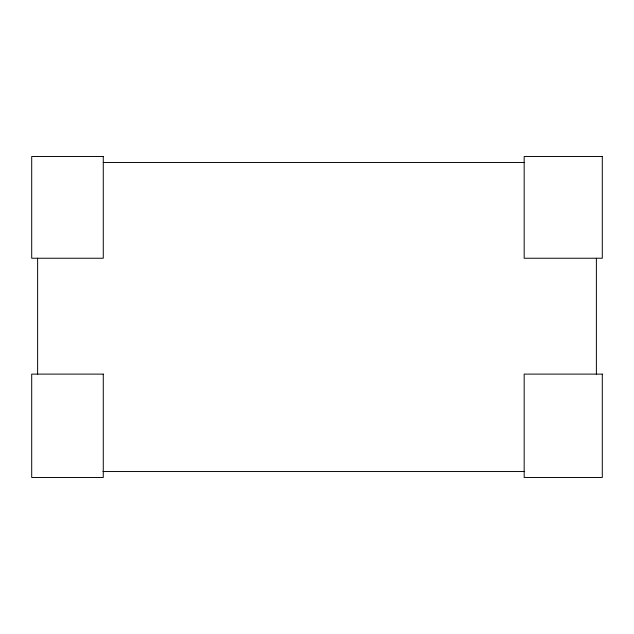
<?xml version="1.0" encoding="UTF-8"?>
<svg xmlns="http://www.w3.org/2000/svg" width="634" height="634" viewBox="0 0 634 634"><rect width="100%" height="100%" fill="white"/><g stroke="black" fill="none" stroke-linecap="round" stroke-linejoin="round"><path stroke-width="0.95" d="M103.271 162.463L524.175 162.463M102.906 471.537L524.469 471.537M596.38 258.236L596.38 374.115M37.62 258.236L37.62 374.115M103.271 156.519L31.7 156.519L31.7 258.236L103.271 258.236L103.271 156.519M602.3 156.519L524.175 156.519L524.175 258.236L602.3 258.236L602.3 156.519M103.271 374.115L31.7 374.115L31.7 477.481L103.271 477.481L103.271 374.115M602.3 374.115L524.175 374.115L524.175 477.481L602.3 477.481L602.3 374.115"/></g></svg>
